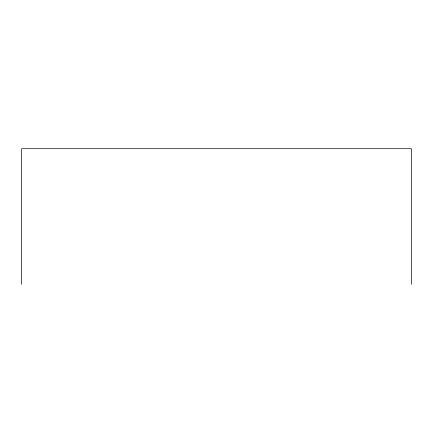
<?xml version="1.0" encoding="UTF-8"?>
<svg xmlns="http://www.w3.org/2000/svg" width="433" height="433" viewBox="0 0 433 433"><rect width="100%" height="100%" fill="white"/><g stroke="black" fill="none" stroke-linecap="round" stroke-linejoin="round"><path stroke-width="0.65" d="M411.35 284.313L411.35 148.687L21.65 148.687L21.65 284.313"/></g></svg>
